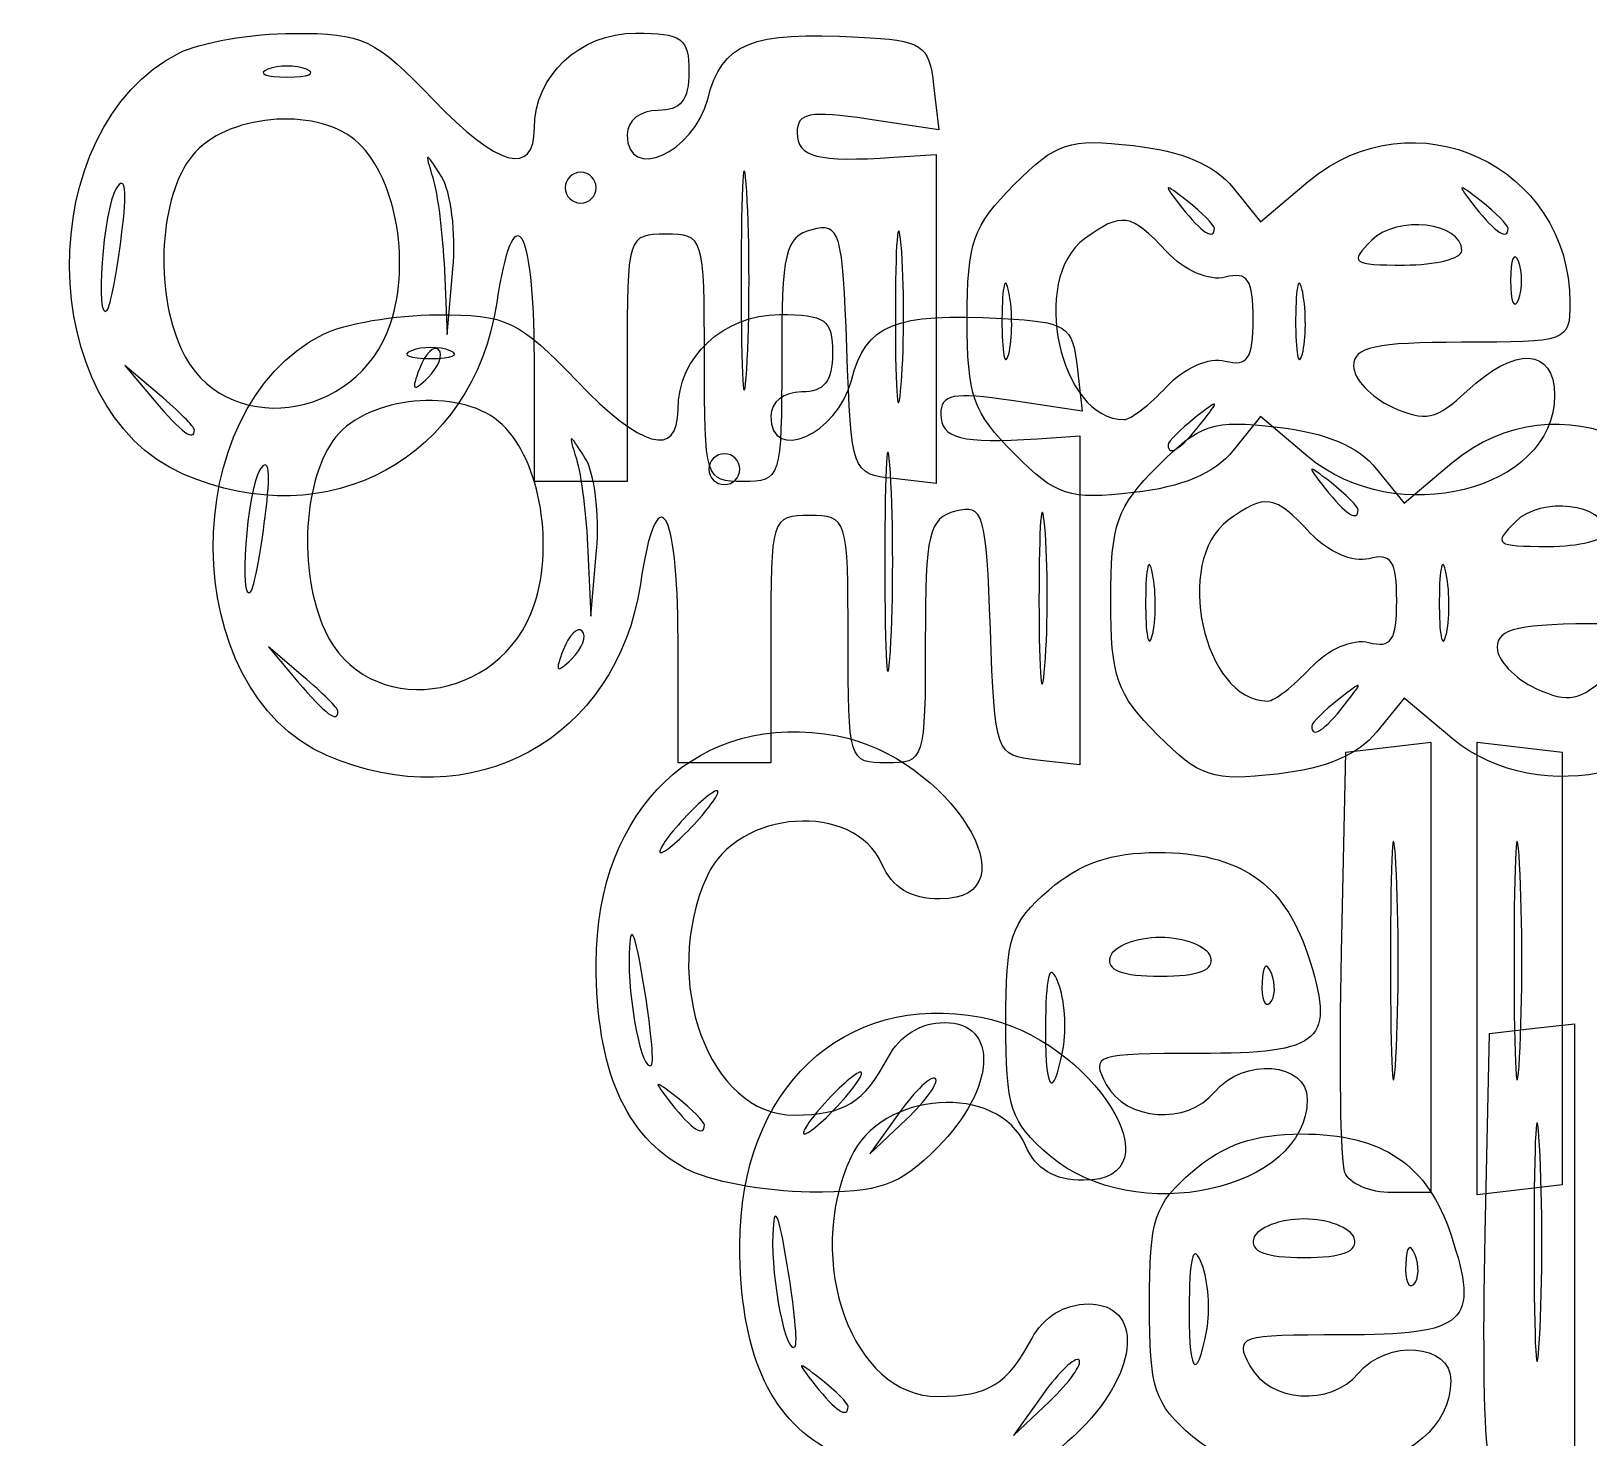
# Model space of a CAD drawing. Extents: x 0.12 to 3.39, y 0.54 to 2.4.
# Drawn here: x 1.6141 to 1.9501, y 1.4325 to 1.7358 of the extents above; entities that cross this region are included whole.
import ezdxf

# ---------------------------------------------------------------- set-up
doc = ezdxf.new("R2010")
doc.units = 0
doc.layers.get('0').update_dxf_attribs({"linetype": 'CONTINUOUS'})

msp = doc.modelspace()

# ---------------------------------------------------------------- linework, layer by layer
at = {"color": 7}
for p, q in [((1.67351, 1.727572), (1.67351, 1.727572)), ((1.808772, 1.724114), (1.809867, 1.714529)), ((1.809867, 1.714529), (1.794606, 1.716818)), ((1.800177, 1.708596), (1.809344, 1.7092)), ((1.809344, 1.7092), (1.809344, 1.673728)), ((1.702614, 1.704488), (1.702614, 1.704489)), ((1.879273, 1.694713), (1.889564, 1.703372)), ((1.73601, 1.702031), (1.73601, 1.702031)), ((1.768473, 1.701198), (1.768473, 1.701198)), ((1.873343, 1.702036), (1.879273, 1.694713)), ((1.869343, 1.69329), (1.869343, 1.69329)), ((1.932677, 1.69329), (1.932677, 1.69329)), ((1.633656, 1.691858), (1.633656, 1.691858)), ((1.801775, 1.689632), (1.801779, 1.689632)), ((1.922677, 1.688473), (1.922677, 1.688473)), ((1.703259, 1.684259), (1.703841, 1.670365)), ((1.703841, 1.670365), (1.705115, 1.684488)), ((1.934884, 1.686198), (1.934884, 1.686198)), ((1.825034, 1.679492), (1.825034, 1.679492)), ((1.888367, 1.679492), (1.888368, 1.679492)), ((1.809344, 1.673728), (1.809344, 1.638255)), ((1.691658, 1.672786), (1.691658, 1.672786)), ((1.702033, 1.66712), (1.702033, 1.66712)), ((1.704486, 1.666892), (1.704486, 1.666892)), ((1.641843, 1.657348), (1.634343, 1.663698)), ((1.634343, 1.663698), (1.640693, 1.656198)), ((1.722677, 1.638698), (1.722677, 1.665364)), ((1.742677, 1.665364), (1.742677, 1.638698)), ((1.839748, 1.663434), (1.840844, 1.653849)), ((1.859034, 1.659134), (1.859034, 1.659134)), ((1.840844, 1.653849), (1.825582, 1.656138)), ((1.649343, 1.649848), (1.649343, 1.649848)), ((1.866435, 1.651198), (1.866435, 1.651198)), ((1.879273, 1.652683), (1.873343, 1.64536)), ((1.889564, 1.644024), (1.879273, 1.652683)), ((1.831153, 1.647916), (1.84032, 1.64852)), ((1.84032, 1.64852), (1.84032, 1.613048)), ((1.73359, 1.643808), (1.73359, 1.643809)), ((1.826169, 1.644693), (1.826169, 1.644693)), ((1.64691, 1.640306), (1.646909, 1.640307)), ((1.766986, 1.641351), (1.766986, 1.641351)), ((1.79945, 1.640518), (1.79945, 1.640518)), ((1.90432, 1.641356), (1.910249, 1.634033)), ((1.910249, 1.634033), (1.92054, 1.642692)), ((1.732677, 1.638698), (1.722677, 1.638698)), ((1.742677, 1.638698), (1.732677, 1.638698)), ((1.809344, 1.638255), (1.800177, 1.63931)), ((1.664632, 1.631178), (1.664632, 1.631178)), ((1.90032, 1.63261), (1.90032, 1.63261)), ((1.832752, 1.628952), (1.832755, 1.628952)), ((1.734235, 1.623579), (1.734817, 1.609685)), ((1.734817, 1.609685), (1.736091, 1.623808)), ((1.85601, 1.618812), (1.85601, 1.618812)), ((1.919343, 1.618812), (1.919344, 1.618812)), ((1.84032, 1.613048), (1.84032, 1.577575)), ((1.722634, 1.612106), (1.722634, 1.612106)), ((1.733009, 1.60644), (1.733009, 1.60644)), ((1.67282, 1.596668), (1.66532, 1.603018)), ((1.66532, 1.603018), (1.67167, 1.595518)), ((1.753654, 1.578018), (1.753654, 1.604684)), ((1.773654, 1.604684), (1.773654, 1.578018)), ((1.89001, 1.598454), (1.89001, 1.598454)), ((1.68032, 1.589168), (1.68032, 1.589168)), ((1.897411, 1.590518), (1.897411, 1.590518)), ((1.910249, 1.592003), (1.90432, 1.58468)), ((1.92054, 1.583344), (1.910249, 1.592003)), ((1.857145, 1.584013), (1.857145, 1.584013)), ((1.906843, 1.581419), (1.91601, 1.582473)), ((1.91601, 1.582473), (1.91601, 1.533918)), ((1.92601, 1.533698), (1.92601, 1.582474)), ((1.92601, 1.582474), (1.935176, 1.581419)), ((1.677886, 1.579626), (1.677885, 1.579627)), ((1.896739, 1.537207), (1.897676, 1.580364)), ((1.897676, 1.580364), (1.906843, 1.581419)), ((1.935176, 1.581419), (1.944343, 1.580365)), ((1.944343, 1.580365), (1.944343, 1.533698)), ((1.763654, 1.578018), (1.753654, 1.578018)), ((1.773654, 1.578018), (1.763654, 1.578018)), ((1.84032, 1.577575), (1.831153, 1.57863)), ((1.757677, 1.565364), (1.757677, 1.565364)), ((1.908478, 1.556198), (1.908478, 1.556198)), ((1.935144, 1.556198), (1.935144, 1.556198)), ((1.86851, 1.536198), (1.86851, 1.536198)), ((1.88162, 1.532656), (1.88162, 1.532656)), ((1.91601, 1.533918), (1.91601, 1.485364)), ((1.92601, 1.484923), (1.92601, 1.533699)), ((1.92601, 1.533699), (1.92601, 1.533698)), ((1.944343, 1.533698), (1.944343, 1.487031)), ((1.74623, 1.53047), (1.74623, 1.53047)), ((1.937819, 1.520739), (1.946986, 1.521793)), ((1.946986, 1.521793), (1.946986, 1.473238)), ((1.927715, 1.476527), (1.928653, 1.519684)), ((1.928653, 1.519684), (1.937819, 1.520739)), ((1.836711, 1.516427), (1.83671, 1.516427)), ((1.809158, 1.509945), (1.809158, 1.509945)), ((1.788653, 1.504684), (1.788653, 1.504684)), ((1.801363, 1.502538), (1.795049, 1.493698)), ((1.759343, 1.499956), (1.759343, 1.499956)), ((1.795049, 1.493698), (1.802844, 1.501105)), ((1.939454, 1.495518), (1.939454, 1.495518)), ((1.833696, 1.493409), (1.833696, 1.493409)), ((1.755218, 1.490582), (1.755218, 1.490582)), ((1.897467, 1.489707), (1.897467, 1.489707)), ((1.91601, 1.485364), (1.907572, 1.485364)), ((1.935176, 1.485977), (1.92601, 1.484923)), ((1.944343, 1.487031), (1.935176, 1.485977)), ((1.899486, 1.475518), (1.899486, 1.475518)), ((1.912597, 1.471976), (1.912596, 1.471976)), ((1.946986, 1.473238), (1.946986, 1.424684)), ((1.777206, 1.46979), (1.777206, 1.46979)), ((1.867687, 1.455747), (1.867686, 1.455747)), ((1.840134, 1.449265), (1.840134, 1.449265)), ((1.832339, 1.441858), (1.826026, 1.433018)), ((1.790319, 1.439276), (1.790319, 1.439276)), ((1.826026, 1.433018), (1.833821, 1.440425)), ((1.864672, 1.432729), (1.864672, 1.432729))]:
    msp.add_line(p, q, dxfattribs=at)
for points in [[(1.64611, 1.7311), (1.650638, 1.733392), (1.661726, 1.735288), (1.670748, 1.735316)], [(1.670748, 1.735316), (1.685762, 1.73536), (1.688321, 1.734145), (1.700934, 1.720982)], [(1.722677, 1.714901), (1.722677, 1.726179), (1.732487, 1.735365), (1.744532, 1.735365)], [(1.744532, 1.735365), (1.754553, 1.735365), (1.75601, 1.734307), (1.75601, 1.727031)], [(1.760064, 1.721156), (1.763197, 1.733311), (1.769248, 1.73579), (1.792677, 1.734514)], [(1.792677, 1.734514), (1.806495, 1.733762), (1.807763, 1.732943), (1.808772, 1.724114)], [(1.646909, 1.640307), (1.614683, 1.654316), (1.61415, 1.714928), (1.64611, 1.7311)], [(1.665177, 1.727572), (1.662885, 1.726648), (1.66476, 1.725891), (1.669343, 1.725891)], [(1.67351, 1.727572), (1.671218, 1.728497), (1.667468, 1.728497), (1.665177, 1.727572)], [(1.669343, 1.725891), (1.673927, 1.725891), (1.675802, 1.726648), (1.67351, 1.727572)], [(1.75601, 1.727031), (1.75601, 1.72092), (1.754232, 1.718698), (1.749343, 1.718698)], [(1.700934, 1.720982), (1.71475, 1.706563), (1.722677, 1.704346), (1.722677, 1.714901)], [(1.742677, 1.713466), (1.742677, 1.703145), (1.757061, 1.709506), (1.760064, 1.721156)], [(1.889564, 1.703372), (1.912281, 1.722487), (1.94601, 1.706846), (1.94601, 1.677197)], [(1.683975, 1.712337), (1.67522, 1.719603), (1.656021, 1.717773), (1.648914, 1.708995)], [(1.749343, 1.718698), (1.745508, 1.718698), (1.742677, 1.716476), (1.742677, 1.713466)], [(1.794606, 1.716818), (1.782018, 1.718705), (1.779344, 1.718194), (1.779344, 1.713902)], [(1.779344, 1.713902), (1.779344, 1.708619), (1.783701, 1.70751), (1.800177, 1.708596)], [(1.691658, 1.672786), (1.696204, 1.686456), (1.69256, 1.705212), (1.683975, 1.712337)], [(1.702614, 1.704489), (1.699067, 1.71001), (1.698955, 1.709996), (1.700758, 1.704259)], [(1.768473, 1.701198), (1.767812, 1.71174), (1.767271, 1.703115), (1.767271, 1.682031)], [(1.826169, 1.702703), (1.835332, 1.711866), (1.837853, 1.712691), (1.851871, 1.711111)], [(1.851871, 1.711111), (1.862394, 1.709925), (1.869329, 1.706993), (1.873343, 1.702036)], [(1.648914, 1.708995), (1.641834, 1.700252), (1.640663, 1.680098), (1.646492, 1.667305)], [(1.633656, 1.691858), (1.634883, 1.70145), (1.634474, 1.704981), (1.632499, 1.701858)], [(1.700758, 1.704259), (1.701813, 1.7009), (1.702938, 1.6919), (1.703259, 1.684259)], [(1.705115, 1.684488), (1.705816, 1.692257), (1.70469, 1.701257), (1.702614, 1.704488)], [(1.732677, 1.705365), (1.730843, 1.705365), (1.729343, 1.703865), (1.729343, 1.702031)], [(1.73601, 1.702031), (1.73601, 1.703865), (1.73451, 1.705365), (1.732677, 1.705365)], [(1.86351, 1.699123), (1.858223, 1.703269), (1.858105, 1.703152), (1.862252, 1.697865)], [(1.926843, 1.699123), (1.921557, 1.703269), (1.921439, 1.703152), (1.925585, 1.697865)], [(1.632499, 1.701858), (1.62968, 1.697403), (1.627831, 1.672516), (1.630551, 1.675642)], [(1.722677, 1.665364), (1.722677, 1.694295), (1.71811, 1.700985), (1.714553, 1.677266)], [(1.729343, 1.702031), (1.729343, 1.700198), (1.730843, 1.698698), (1.732677, 1.698698)], [(1.732677, 1.698698), (1.73451, 1.698698), (1.73601, 1.700198), (1.73601, 1.702031)], [(1.768473, 1.662865), (1.769134, 1.673406), (1.769134, 1.690656), (1.768473, 1.701198)], [(1.81601, 1.673698), (1.81601, 1.690259), (1.817242, 1.693776), (1.826169, 1.702703)], [(1.801779, 1.689632), (1.80108, 1.697368), (1.800516, 1.690199), (1.800527, 1.673698)], [(1.859034, 1.688262), (1.851304, 1.696559), (1.849334, 1.696863), (1.841314, 1.690999)], [(1.862252, 1.697865), (1.866606, 1.692312), (1.869343, 1.690546), (1.869343, 1.69329)], [(1.869343, 1.69329), (1.869343, 1.693982), (1.866718, 1.696607), (1.86351, 1.699123)], [(1.925585, 1.697865), (1.929939, 1.692312), (1.932677, 1.690546), (1.932677, 1.69329)], [(1.932677, 1.69329), (1.932677, 1.693982), (1.930052, 1.696607), (1.926843, 1.699123)], [(1.790048, 1.667519), (1.789158, 1.692628), (1.788593, 1.694544), (1.782548, 1.692963)], [(1.922677, 1.688473), (1.922677, 1.694585), (1.908739, 1.696189), (1.903257, 1.690707)], [(1.630551, 1.675642), (1.631215, 1.676407), (1.632612, 1.683703), (1.633656, 1.691858)], [(1.751011, 1.692031), (1.742816, 1.692031), (1.742677, 1.691587), (1.742677, 1.665364)], [(1.759344, 1.665364), (1.759344, 1.691587), (1.759205, 1.692031), (1.751011, 1.692031)], [(1.782548, 1.692963), (1.776751, 1.691447), (1.776011, 1.688277), (1.776011, 1.664976)], [(1.841314, 1.690999), (1.829385, 1.682276), (1.83601, 1.652031), (1.849851, 1.652031)], [(1.903257, 1.690707), (1.898356, 1.685806), (1.898938, 1.685365), (1.910296, 1.685365)], [(1.801798, 1.659632), (1.802487, 1.668396), (1.802479, 1.681896), (1.801775, 1.689632)], [(1.871664, 1.682732), (1.868215, 1.68183), (1.862829, 1.684189), (1.859034, 1.688262)], [(1.910296, 1.685365), (1.917105, 1.685365), (1.922677, 1.686764), (1.922677, 1.688473)], [(1.934884, 1.686198), (1.93396, 1.68849), (1.933203, 1.686615), (1.933203, 1.682031)], [(1.825034, 1.679492), (1.824236, 1.683639), (1.823554, 1.681031), (1.823517, 1.673698)], [(1.877677, 1.673698), (1.877677, 1.682279), (1.876528, 1.684004), (1.871664, 1.682732)], [(1.888368, 1.679492), (1.88757, 1.683639), (1.886888, 1.681031), (1.886851, 1.673698)], [(1.934884, 1.677865), (1.935809, 1.680156), (1.935809, 1.683906), (1.934884, 1.686198)], [(1.767271, 1.682031), (1.767271, 1.660948), (1.767812, 1.652323), (1.768473, 1.662865)], [(1.933203, 1.682031), (1.933203, 1.677448), (1.93396, 1.675573), (1.934884, 1.677865)], [(1.714553, 1.677266), (1.709528, 1.643752), (1.67827, 1.626673), (1.64691, 1.640306)], [(1.824967, 1.666159), (1.825801, 1.669346), (1.825831, 1.675346), (1.825034, 1.679492)], [(1.8883, 1.666159), (1.889135, 1.669346), (1.889165, 1.675346), (1.888367, 1.679492)], [(1.94601, 1.677197), (1.94601, 1.668897), (1.945464, 1.668698), (1.922677, 1.668698)], [(1.677086, 1.67042), (1.681615, 1.672712), (1.692702, 1.674608), (1.701724, 1.674636)], [(1.701724, 1.674636), (1.716738, 1.67468), (1.719297, 1.673465), (1.73191, 1.660302)], [(1.753653, 1.654221), (1.753653, 1.665499), (1.763464, 1.674685), (1.775509, 1.674685)], [(1.775509, 1.674685), (1.785529, 1.674685), (1.786986, 1.673627), (1.786986, 1.666351)], [(1.79104, 1.660476), (1.794173, 1.672631), (1.800225, 1.67511), (1.823653, 1.673834)], [(1.800527, 1.673698), (1.800537, 1.657198), (1.801109, 1.650868), (1.801798, 1.659632)], [(1.826169, 1.644693), (1.817242, 1.65362), (1.81601, 1.657137), (1.81601, 1.673698)], [(1.823517, 1.673698), (1.823484, 1.666365), (1.824133, 1.662972), (1.824967, 1.666159)], [(1.823653, 1.673834), (1.837471, 1.673082), (1.838739, 1.672263), (1.839748, 1.663434)], [(1.871664, 1.664664), (1.876528, 1.663392), (1.877677, 1.665117), (1.877677, 1.673698)], [(1.886851, 1.673698), (1.886817, 1.666365), (1.887466, 1.662972), (1.8883, 1.666159)], [(1.677885, 1.579627), (1.64566, 1.593636), (1.645126, 1.654248), (1.677086, 1.67042)], [(1.646492, 1.667305), (1.655367, 1.647826), (1.684535, 1.651365), (1.691658, 1.672786)], [(1.696153, 1.666892), (1.693861, 1.665968), (1.695736, 1.665211), (1.70032, 1.665211)], [(1.704486, 1.666892), (1.702195, 1.667817), (1.698445, 1.667817), (1.696153, 1.666892)], [(1.702033, 1.66712), (1.701006, 1.668146), (1.699143, 1.666296), (1.697891, 1.663008)], [(1.699757, 1.661142), (1.702035, 1.663404), (1.703059, 1.666093), (1.702033, 1.66712)], [(1.70032, 1.665211), (1.704903, 1.665211), (1.706778, 1.665968), (1.704486, 1.666892)], [(1.786986, 1.666351), (1.786986, 1.66024), (1.785209, 1.658018), (1.78032, 1.658018)], [(1.800177, 1.63931), (1.791105, 1.640354), (1.791001, 1.640645), (1.790048, 1.667519)], [(1.922677, 1.668698), (1.904012, 1.668698), (1.899343, 1.667684), (1.899343, 1.663627)], [(1.923758, 1.658148), (1.9342, 1.667958), (1.942677, 1.667566), (1.942677, 1.657273)], [(1.697891, 1.663008), (1.696082, 1.658258), (1.696465, 1.657875), (1.699757, 1.661142)], [(1.767677, 1.638698), (1.759483, 1.638698), (1.759344, 1.639142), (1.759344, 1.665364)], [(1.776011, 1.664976), (1.776011, 1.639168), (1.775862, 1.638698), (1.767677, 1.638698)], [(1.859034, 1.659134), (1.862829, 1.663207), (1.868215, 1.665566), (1.871664, 1.664664)], [(1.899343, 1.663627), (1.899343, 1.660837), (1.903108, 1.65684), (1.90771, 1.654743)], [(1.73191, 1.660302), (1.745726, 1.645883), (1.753653, 1.643666), (1.753653, 1.654221)], [(1.773653, 1.652786), (1.773653, 1.642465), (1.788038, 1.648826), (1.79104, 1.660476)], [(1.92054, 1.642692), (1.943257, 1.661807), (1.976986, 1.646166), (1.976986, 1.616517)], [(1.640693, 1.656198), (1.646661, 1.64915), (1.649343, 1.647181), (1.649343, 1.649848)], [(1.649343, 1.649848), (1.649343, 1.65048), (1.645968, 1.653856), (1.641843, 1.657348)], [(1.714951, 1.651657), (1.706197, 1.658923), (1.686998, 1.657093), (1.67989, 1.648315)], [(1.78032, 1.658018), (1.776485, 1.658018), (1.773653, 1.655796), (1.773653, 1.652786)], [(1.825582, 1.656138), (1.812995, 1.658025), (1.81032, 1.657514), (1.81032, 1.653222)], [(1.849851, 1.652031), (1.851262, 1.652031), (1.855395, 1.655227), (1.859034, 1.659134)], [(1.866435, 1.651198), (1.870581, 1.656485), (1.870464, 1.656603), (1.865177, 1.652457)], [(1.942677, 1.657273), (1.942677, 1.636673), (1.908448, 1.628135), (1.889564, 1.644024)], [(1.90771, 1.654743), (1.914831, 1.651498), (1.917219, 1.652005), (1.923758, 1.658148)], [(1.81032, 1.653222), (1.81032, 1.647939), (1.814677, 1.64683), (1.831153, 1.647916)], [(1.722634, 1.612106), (1.72718, 1.625776), (1.723537, 1.644532), (1.714951, 1.651657)], [(1.79945, 1.640518), (1.798788, 1.65106), (1.798247, 1.642435), (1.798247, 1.621351)], [(1.857145, 1.642023), (1.866308, 1.651186), (1.868829, 1.652011), (1.882847, 1.650431)], [(1.865177, 1.652457), (1.861968, 1.64994), (1.859343, 1.647315), (1.859343, 1.646623)], [(1.859343, 1.646623), (1.859343, 1.64388), (1.862081, 1.645645), (1.866435, 1.651198)], [(1.882847, 1.650431), (1.89337, 1.649245), (1.900305, 1.646313), (1.90432, 1.641356)], [(1.67989, 1.648315), (1.67281, 1.639572), (1.671639, 1.619418), (1.677468, 1.606625)], [(1.73359, 1.643809), (1.730044, 1.64933), (1.729931, 1.649316), (1.731734, 1.643579)], [(1.664632, 1.631178), (1.665859, 1.64077), (1.665451, 1.644301), (1.663475, 1.641178)], [(1.731734, 1.643579), (1.73279, 1.64022), (1.733914, 1.63122), (1.734235, 1.623579)], [(1.736091, 1.623808), (1.736792, 1.631577), (1.735666, 1.640577), (1.73359, 1.643808)], [(1.763653, 1.644685), (1.76182, 1.644685), (1.76032, 1.643185), (1.76032, 1.641351)], [(1.766986, 1.641351), (1.766986, 1.643185), (1.765486, 1.644685), (1.763653, 1.644685)], [(1.851871, 1.636286), (1.837853, 1.634706), (1.835332, 1.63553), (1.826169, 1.644693)], [(1.873343, 1.64536), (1.869329, 1.640403), (1.862394, 1.637472), (1.851871, 1.636286)], [(1.663475, 1.641178), (1.660657, 1.636723), (1.658807, 1.611836), (1.661527, 1.614962)], [(1.753654, 1.604684), (1.753654, 1.633615), (1.749087, 1.640305), (1.74553, 1.616586)], [(1.76032, 1.641351), (1.76032, 1.639518), (1.76182, 1.638018), (1.763653, 1.638018)], [(1.763653, 1.638018), (1.765486, 1.638018), (1.766986, 1.639518), (1.766986, 1.641351)], [(1.79945, 1.602185), (1.800111, 1.612726), (1.800111, 1.629976), (1.79945, 1.640518)], [(1.846986, 1.613018), (1.846986, 1.629579), (1.848218, 1.633096), (1.857145, 1.642023)], [(1.894486, 1.638443), (1.889199, 1.642589), (1.889082, 1.642472), (1.893228, 1.637185)], [(1.832755, 1.628952), (1.832056, 1.636688), (1.831493, 1.629519), (1.831503, 1.613018)], [(1.89001, 1.627582), (1.882281, 1.635879), (1.88031, 1.636183), (1.87229, 1.630319)], [(1.893228, 1.637185), (1.897582, 1.631632), (1.90032, 1.629866), (1.90032, 1.63261)], [(1.90032, 1.63261), (1.90032, 1.633302), (1.897695, 1.635927), (1.894486, 1.638443)], [(1.821024, 1.606839), (1.820134, 1.631948), (1.81957, 1.633864), (1.813524, 1.632283)], [(1.953653, 1.627793), (1.953653, 1.633905), (1.939715, 1.635509), (1.934234, 1.630027)], [(1.661527, 1.614962), (1.662192, 1.615727), (1.663589, 1.623023), (1.664632, 1.631178)], [(1.781987, 1.631351), (1.773792, 1.631351), (1.773654, 1.630907), (1.773654, 1.604684)], [(1.79032, 1.604684), (1.79032, 1.630907), (1.790181, 1.631351), (1.781987, 1.631351)], [(1.813524, 1.632283), (1.807727, 1.630767), (1.806987, 1.627597), (1.806987, 1.604296)], [(1.87229, 1.630319), (1.860361, 1.621596), (1.866987, 1.591351), (1.880827, 1.591351)], [(1.934234, 1.630027), (1.929332, 1.625126), (1.929914, 1.624685), (1.941272, 1.624685)], [(1.832774, 1.598952), (1.833463, 1.607716), (1.833455, 1.621216), (1.832752, 1.628952)], [(1.90264, 1.622052), (1.899192, 1.62115), (1.893805, 1.623509), (1.89001, 1.627582)], [(1.941272, 1.624685), (1.948082, 1.624685), (1.953653, 1.626084), (1.953653, 1.627793)], [(1.85601, 1.618812), (1.855213, 1.622959), (1.854531, 1.620351), (1.854494, 1.613018)], [(1.908653, 1.613018), (1.908653, 1.621599), (1.907505, 1.623324), (1.90264, 1.622052)], [(1.919344, 1.618812), (1.918546, 1.622959), (1.917864, 1.620351), (1.917827, 1.613018)], [(1.798247, 1.621351), (1.798247, 1.600268), (1.798788, 1.591643), (1.79945, 1.602185)], [(1.74553, 1.616586), (1.740504, 1.583072), (1.709246, 1.565993), (1.677886, 1.579626)], [(1.855943, 1.605479), (1.856778, 1.608666), (1.856808, 1.614666), (1.85601, 1.618812)], [(1.919277, 1.605479), (1.920111, 1.608666), (1.920141, 1.614666), (1.919343, 1.618812)], [(1.831503, 1.613018), (1.831513, 1.596518), (1.832085, 1.590188), (1.832774, 1.598952)], [(1.857145, 1.584013), (1.848218, 1.59294), (1.846986, 1.596457), (1.846986, 1.613018)], [(1.854494, 1.613018), (1.85446, 1.605685), (1.855109, 1.602292), (1.855943, 1.605479)], [(1.90264, 1.603984), (1.907505, 1.602712), (1.908653, 1.604437), (1.908653, 1.613018)], [(1.917827, 1.613018), (1.917794, 1.605685), (1.918442, 1.602292), (1.919277, 1.605479)], [(1.677468, 1.606625), (1.686343, 1.587146), (1.715511, 1.590685), (1.722634, 1.612106)], [(1.733009, 1.60644), (1.731983, 1.607466), (1.730119, 1.605616), (1.728867, 1.602328)], [(1.730733, 1.600462), (1.733011, 1.602724), (1.734035, 1.605413), (1.733009, 1.60644)], [(1.831153, 1.57863), (1.822082, 1.579674), (1.821977, 1.579965), (1.821024, 1.606839)], [(1.953653, 1.608018), (1.934988, 1.608018), (1.93032, 1.607004), (1.93032, 1.602947)], [(1.798654, 1.578018), (1.790459, 1.578018), (1.79032, 1.578462), (1.79032, 1.604684)], [(1.806987, 1.604296), (1.806987, 1.578488), (1.806838, 1.578018), (1.798654, 1.578018)], [(1.89001, 1.598454), (1.893805, 1.602527), (1.899192, 1.604886), (1.90264, 1.603984)], [(1.93032, 1.602947), (1.93032, 1.600157), (1.934084, 1.59616), (1.938686, 1.594063)], [(1.728867, 1.602328), (1.727058, 1.597578), (1.727441, 1.597195), (1.730733, 1.600462)], [(1.68032, 1.589168), (1.68032, 1.5898), (1.676945, 1.593176), (1.67282, 1.596668)], [(1.880827, 1.591351), (1.882238, 1.591351), (1.886371, 1.594547), (1.89001, 1.598454)], [(1.897411, 1.590518), (1.901558, 1.595805), (1.90144, 1.595923), (1.896153, 1.591777)], [(1.973653, 1.596593), (1.973653, 1.575993), (1.939424, 1.567455), (1.92054, 1.583344)], [(1.938686, 1.594063), (1.945807, 1.590818), (1.948195, 1.591325), (1.954734, 1.597468)], [(1.67167, 1.595518), (1.677637, 1.58847), (1.68032, 1.586501), (1.68032, 1.589168)], [(1.73601, 1.534706), (1.73601, 1.568415), (1.758262, 1.589436), (1.788035, 1.58385)], [(1.896153, 1.591777), (1.892945, 1.58926), (1.89032, 1.586635), (1.89032, 1.585943)], [(1.89032, 1.585943), (1.89032, 1.5832), (1.893057, 1.584965), (1.897411, 1.590518)], [(1.788035, 1.58385), (1.811962, 1.579362), (1.831239, 1.548698), (1.810134, 1.548698)], [(1.882847, 1.575606), (1.868829, 1.574026), (1.866308, 1.57485), (1.857145, 1.584013)], [(1.90432, 1.58468), (1.900305, 1.579723), (1.89337, 1.576792), (1.882847, 1.575606)], [(1.762043, 1.572031), (1.761126, 1.572031), (1.757661, 1.569031), (1.754343, 1.565364)], [(1.757677, 1.565364), (1.760995, 1.569031), (1.76296, 1.572031), (1.762043, 1.572031)], [(1.797634, 1.556198), (1.791675, 1.56978), (1.766493, 1.56806), (1.759915, 1.553621)], [(1.908478, 1.556198), (1.907827, 1.567656), (1.907294, 1.558281), (1.907294, 1.535364)], [(1.935144, 1.556198), (1.934493, 1.567656), (1.933961, 1.558281), (1.933961, 1.535364)], [(1.754343, 1.565364), (1.751025, 1.561698), (1.74906, 1.558698), (1.749977, 1.558698)], [(1.749977, 1.558698), (1.750893, 1.558698), (1.754358, 1.561698), (1.757677, 1.565364)], [(1.810134, 1.548698), (1.80378, 1.548698), (1.799904, 1.551023), (1.797634, 1.556198)], [(1.833696, 1.550653), (1.840388, 1.55641), (1.84705, 1.558698), (1.857121, 1.558698)], [(1.857121, 1.558698), (1.874634, 1.558698), (1.884363, 1.552121), (1.889392, 1.536883)], [(1.908478, 1.514531), (1.909129, 1.525989), (1.909129, 1.544739), (1.908478, 1.556198)], [(1.935144, 1.514531), (1.935796, 1.525989), (1.935796, 1.544739), (1.935144, 1.556198)], [(1.759915, 1.553621), (1.749684, 1.531167), (1.760352, 1.501977), (1.778752, 1.502082)], [(1.824343, 1.522031), (1.824343, 1.540444), (1.825326, 1.543454), (1.833696, 1.550653)], [(1.74623, 1.53047), (1.744319, 1.541898), (1.743353, 1.543932), (1.743114, 1.537031)], [(1.857676, 1.540364), (1.852482, 1.540364), (1.847607, 1.538489), (1.846843, 1.536198)], [(1.86851, 1.536198), (1.867746, 1.538489), (1.862871, 1.540364), (1.857676, 1.540364)], [(1.743114, 1.537031), (1.742763, 1.526914), (1.745956, 1.510866), (1.747928, 1.512838)], [(1.846843, 1.536198), (1.845901, 1.533369), (1.84938, 1.532031), (1.857676, 1.532031)], [(1.857676, 1.532031), (1.865973, 1.532031), (1.869453, 1.533369), (1.86851, 1.536198)], [(1.889392, 1.536883), (1.895632, 1.517974), (1.892795, 1.515364), (1.865997, 1.515364)], [(1.88162, 1.532656), (1.880556, 1.535315), (1.879766, 1.534525), (1.879606, 1.530642)], [(1.897467, 1.489707), (1.896551, 1.492096), (1.896223, 1.513471), (1.896739, 1.537207)], [(1.907294, 1.535364), (1.907294, 1.512448), (1.907827, 1.503073), (1.908478, 1.514531)], [(1.933961, 1.535364), (1.933961, 1.512448), (1.934493, 1.503073), (1.935144, 1.514531)], [(1.755218, 1.490582), (1.742227, 1.497631), (1.73601, 1.511912), (1.73601, 1.534706)], [(1.835667, 1.530593), (1.833883, 1.535148), (1.833077, 1.532887), (1.832911, 1.522864)], [(1.881357, 1.526267), (1.882465, 1.527375), (1.882583, 1.53025), (1.88162, 1.532656)], [(1.747928, 1.512838), (1.748517, 1.513426), (1.747753, 1.521361), (1.74623, 1.53047)], [(1.766986, 1.474026), (1.766986, 1.507735), (1.789238, 1.528756), (1.819011, 1.52317)], [(1.83671, 1.516427), (1.837522, 1.520678), (1.837053, 1.527053), (1.835667, 1.530593)], [(1.879606, 1.530642), (1.879462, 1.527128), (1.88025, 1.525159), (1.881357, 1.526267)], [(1.798961, 1.514531), (1.801426, 1.519212), (1.805999, 1.522031), (1.811127, 1.522031)], [(1.811127, 1.522031), (1.823014, 1.522031), (1.822201, 1.50771), (1.8096, 1.495108)], [(1.819011, 1.52317), (1.842938, 1.518682), (1.862215, 1.488018), (1.84111, 1.488018)], [(1.833696, 1.493409), (1.825327, 1.500608), (1.824343, 1.503618), (1.824343, 1.522031)], [(1.832911, 1.522864), (1.832655, 1.507318), (1.834403, 1.504355), (1.836711, 1.516427)], [(1.865997, 1.515364), (1.843475, 1.515364), (1.842598, 1.515072), (1.84601, 1.508698)], [(1.778752, 1.502082), (1.789596, 1.502149), (1.793803, 1.504735), (1.798961, 1.514531)], [(1.869343, 1.507031), (1.875604, 1.514575), (1.889343, 1.51352), (1.889343, 1.505494)], [(1.75351, 1.505789), (1.748223, 1.509936), (1.748105, 1.509818), (1.752251, 1.504531)], [(1.793019, 1.511351), (1.792103, 1.511351), (1.788638, 1.508351), (1.785319, 1.504684)], [(1.788653, 1.504684), (1.791971, 1.508351), (1.793936, 1.511351), (1.793019, 1.511351)], [(1.82861, 1.495518), (1.822651, 1.5091), (1.79747, 1.50738), (1.790891, 1.492941)], [(1.809158, 1.509945), (1.808344, 1.510733), (1.804835, 1.5074), (1.801363, 1.502538)], [(1.802844, 1.501105), (1.807132, 1.505179), (1.809973, 1.509157), (1.809158, 1.509945)], [(1.84601, 1.508698), (1.850225, 1.500821), (1.863408, 1.49988), (1.869343, 1.507031)], [(1.759343, 1.499956), (1.759343, 1.500648), (1.756718, 1.503273), (1.75351, 1.505789)], [(1.889343, 1.505494), (1.889343, 1.485783), (1.851992, 1.477671), (1.833696, 1.493409)], [(1.939454, 1.495518), (1.938803, 1.506976), (1.938271, 1.497601), (1.938271, 1.474684)], [(1.752251, 1.504531), (1.756606, 1.498978), (1.759343, 1.497213), (1.759343, 1.499956)], [(1.785319, 1.504684), (1.782001, 1.501018), (1.780036, 1.498018), (1.780953, 1.498018)], [(1.780953, 1.498018), (1.781869, 1.498018), (1.785334, 1.501018), (1.788653, 1.504684)], [(1.8096, 1.495108), (1.801218, 1.486726), (1.797374, 1.485383), (1.7821, 1.485498)], [(1.84111, 1.488018), (1.834756, 1.488018), (1.83088, 1.490343), (1.82861, 1.495518)], [(1.864672, 1.489973), (1.871365, 1.49573), (1.878027, 1.498018), (1.888097, 1.498018)], [(1.888097, 1.498018), (1.90561, 1.498018), (1.915339, 1.491441), (1.920368, 1.476203)], [(1.939454, 1.453851), (1.940105, 1.465309), (1.940105, 1.484059), (1.939454, 1.495518)], [(1.790891, 1.492941), (1.78066, 1.470487), (1.791329, 1.441297), (1.809728, 1.441402)], [(1.7821, 1.485498), (1.772334, 1.485575), (1.760237, 1.487859), (1.755218, 1.490582)], [(1.855319, 1.461351), (1.855319, 1.479764), (1.856303, 1.482774), (1.864672, 1.489973)], [(1.907572, 1.485364), (1.902931, 1.485364), (1.898384, 1.487318), (1.897467, 1.489707)], [(1.777206, 1.46979), (1.775295, 1.481218), (1.774329, 1.483252), (1.77409, 1.476351)], [(1.888653, 1.479684), (1.883458, 1.479684), (1.878583, 1.477809), (1.877819, 1.475518)], [(1.899486, 1.475518), (1.898723, 1.477809), (1.893847, 1.479684), (1.888653, 1.479684)], [(1.77409, 1.476351), (1.773739, 1.466234), (1.776933, 1.450186), (1.778904, 1.452158)], [(1.877819, 1.475518), (1.876877, 1.472689), (1.880356, 1.471351), (1.888653, 1.471351)], [(1.888653, 1.471351), (1.896949, 1.471351), (1.900429, 1.472689), (1.899486, 1.475518)], [(1.920368, 1.476203), (1.926609, 1.457294), (1.923771, 1.454684), (1.896973, 1.454684)], [(1.928444, 1.429027), (1.927527, 1.431416), (1.927199, 1.452791), (1.927715, 1.476527)], [(1.786195, 1.429902), (1.773203, 1.436951), (1.766986, 1.451232), (1.766986, 1.474026)], [(1.866643, 1.469913), (1.864859, 1.474468), (1.864053, 1.472207), (1.863887, 1.462184)], [(1.912596, 1.471976), (1.911532, 1.474635), (1.910742, 1.473845), (1.910583, 1.469962)], [(1.912333, 1.465587), (1.913441, 1.466695), (1.913559, 1.46957), (1.912597, 1.471976)], [(1.938271, 1.474684), (1.938271, 1.451768), (1.938803, 1.442393), (1.939454, 1.453851)], [(1.778904, 1.452158), (1.779493, 1.452746), (1.778729, 1.460681), (1.777206, 1.46979)], [(1.867686, 1.455747), (1.868499, 1.459998), (1.86803, 1.466373), (1.866643, 1.469913)], [(1.910583, 1.469962), (1.910438, 1.466448), (1.911226, 1.464479), (1.912333, 1.465587)], [(1.829938, 1.453851), (1.832403, 1.458532), (1.836975, 1.461351), (1.842103, 1.461351)], [(1.842103, 1.461351), (1.85399, 1.461351), (1.853178, 1.44703), (1.840576, 1.434428)], [(1.864672, 1.432729), (1.856303, 1.439928), (1.855319, 1.442938), (1.855319, 1.461351)], [(1.863887, 1.462184), (1.863631, 1.446638), (1.865379, 1.443675), (1.867687, 1.455747)], [(1.896973, 1.454684), (1.874451, 1.454684), (1.873575, 1.454392), (1.876986, 1.448018)], [(1.809728, 1.441402), (1.820572, 1.441469), (1.824779, 1.444055), (1.829938, 1.453851)], [(1.900319, 1.446351), (1.906581, 1.453895), (1.920319, 1.45284), (1.920319, 1.444814)], [(1.784486, 1.445109), (1.779199, 1.449256), (1.779081, 1.449138), (1.783228, 1.443851)], [(1.840134, 1.449265), (1.83932, 1.450053), (1.835812, 1.44672), (1.832339, 1.441858)], [(1.833821, 1.440425), (1.838108, 1.444499), (1.840949, 1.448477), (1.840134, 1.449265)], [(1.876986, 1.448018), (1.881201, 1.440141), (1.894384, 1.4392), (1.900319, 1.446351)], [(1.790319, 1.439276), (1.790319, 1.439968), (1.787694, 1.442593), (1.784486, 1.445109)], [(1.920319, 1.444814), (1.920319, 1.425103), (1.882968, 1.416991), (1.864672, 1.432729)], [(1.783228, 1.443851), (1.787582, 1.438298), (1.790319, 1.436533), (1.790319, 1.439276)], [(1.840576, 1.434428), (1.832194, 1.426046), (1.82835, 1.424703), (1.813076, 1.424818)]]:
    msp.add_open_spline(points, degree=3, dxfattribs=at)

doc.saveas('drawing.dxf')
